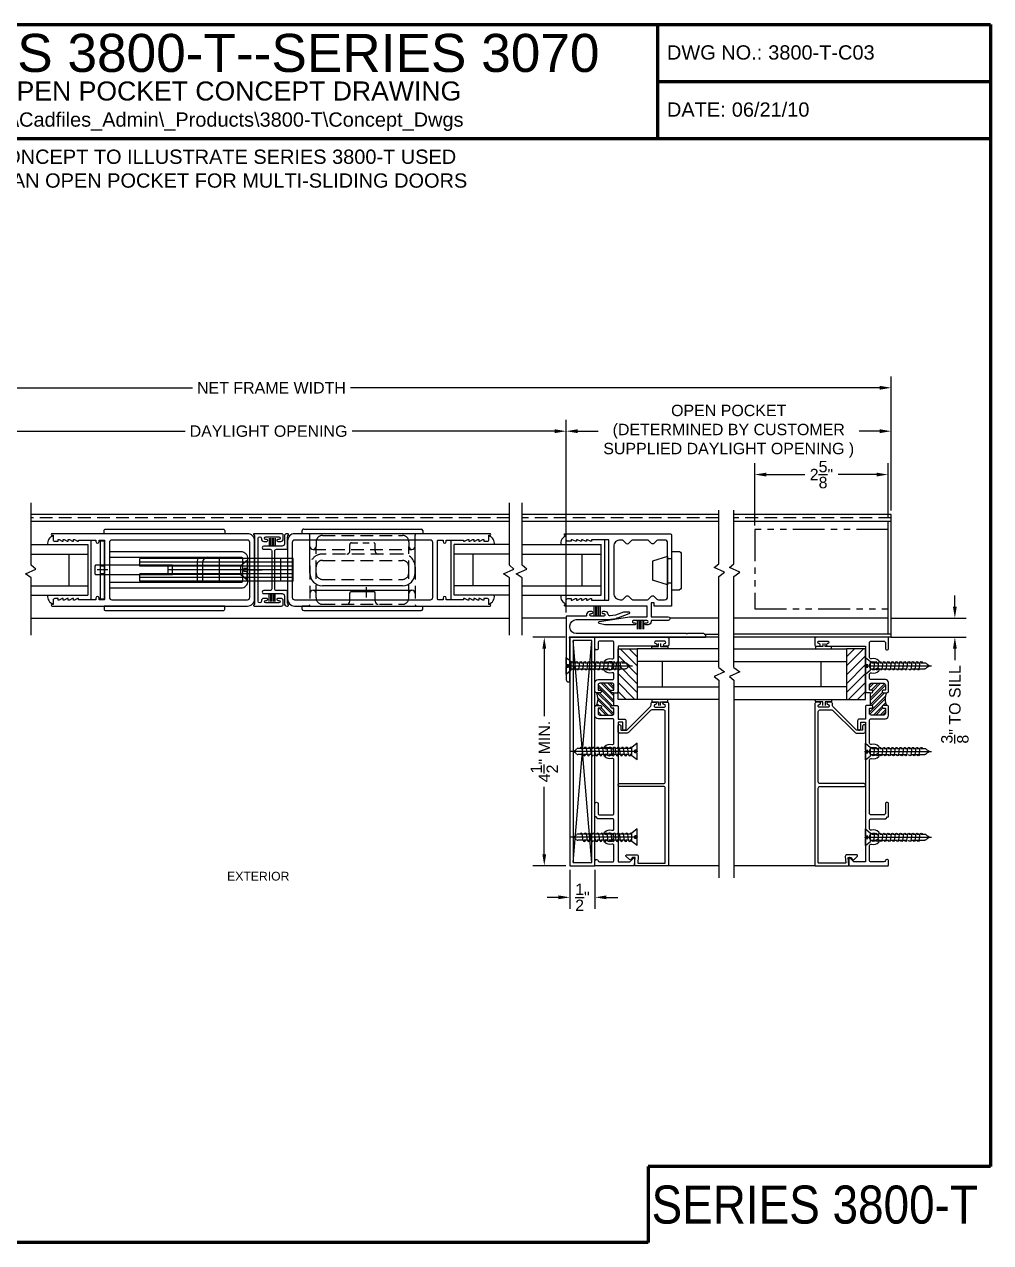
# Model space of a CAD drawing. Extents: x -29 to 2.5, y 53.3 to 77.3.
# Drawn here: x -16.57 to 2.47, y 53.28 to 77.28 of the extents above; entities that cross this region are included whole.
import ezdxf
from ezdxf.enums import TextEntityAlignment as Align

# ---------------------------------------------------------------- set-up
doc = ezdxf.new("R2010")
doc.units = 0
doc.header["$MEASUREMENT"] = 0
doc.linetypes.add('HIDDEN', pattern=[0.375, 0.25, -0.125])
doc.linetypes.add('PHANTOM2', pattern=[1.25, 0.625, -0.125, 0.125, -0.125, 0.125, -0.125])
doc.layers.get('0').update_dxf_attribs({"linetype": 'CONTINUOUS'})
doc.layers.get('DEFPOINTS').update_dxf_attribs({"linetype": 'CONTINUOUS'})
for name, color, linetype in [('FLUSH_PULLS', 5, 'CONTINUOUS'), ('FRAME', 1, 'CONTINUOUS'), ('GLASS', 5, 'CONTINUOUS'), ('GLASS-VINYL', 7, 'CONTINUOUS'), ('HATCH', 7, 'CONTINUOUS'), ('LATCH', 5, 'CONTINUOUS'), ('MISC', 9, 'CONTINUOUS'), ('POCKET-CLOSER', 1, 'CONTINUOUS'), ('SEAL', 7, 'CONTINUOUS'), ('SETTING BLOCKS', 4, 'CONTINUOUS'), ('SILL-PAN', 7, 'CONTINUOUS'), ('STRIKE', 7, 'CONTINUOUS'), ('TEXT', 7, 'CONTINUOUS'), ('VENT', 5, 'CONTINUOUS'), ('WALL CONDITION', 7, 'CONTINUOUS')]:
    doc.layers.add(name, color=color, linetype=linetype)
doc.styles.add('ARIAL', font='arialbd.ttf')
doc.styles.get("Standard").update_dxf_attribs({"font": 'arial.ttf'})
doc.dimstyles.new('Copy of FULL SCALE', dxfattribs={"dimscale": 1.25, "dimtxt": 0.18, "dimasz": 0.18, "dimexe": 0.18, "dimexo": 0.0625, "dimgap": 0.09, "dimtad": 0, "dimdec": 4, "dimzin": 0, "dimdsep": 46, "dimlunit": 4, "dimtxsty": 'Standard', "dimcen": 0.09, "dimadec": 0, "dimazin": 0, "dimtfac": 1, "dimtdec": 4, "dimtofl": 0, "dimtmove": 0, "dimatfit": 3, "dimfxl": 0, "dimtolj": 1, "dimtzin": 0, "dimarcsym": 0})

# ---------------------------------------------------------------- blocks, each defined once
blk = doc.blocks.new('CONCEPT LTB')
at = {"lineweight": 60}
for p, q in [((0, 8), (10.5, 8)), ((8.312, 8), (8.312, 7.25)), ((10.5, 8), (10.5, 0.5)), ((8.312, 7.625), (10.5, 7.625)), ((8.312, 7.625), (10.5, 7.625)), ((0, 7.25), (10.5, 7.25)), ((10.5, 0.5), (8.25, 0.5)), ((8.25, 0.5), (8.25, 0)), ((8.25, 0), (0, 0))]:
    blk.add_line(p, q, dxfattribs=at)
for s, p in [('DWG NO.:', (8.3745, 7.7687)), ('DATE:', (8.3745, 7.3937))]:
    blk.add_text(s, height=0.09375).set_placement(p)
for tag, height, p in [('PRODUCT', 0.25, (5.4954, 7.8125)), ('TYPE1', 0.125, (5.4954, 7.5625)), ('FILEPATH', 0.0938, (5.4954, 7.375)), ('PRODUCT', 0.25, (9.375, 0.25))]:
    blk.add_attdef(tag, text='', height=height).set_placement(p, align=Align.MIDDLE_CENTER)
for tag, p in [('DWG_NO.', (9.0394, 7.7687)), ('DATE', (8.8002, 7.3937)), ('SCALE', (0.5859, 7.0625))]:
    blk.add_attdef(tag, p, '', height=0.0938)
blk = doc.blocks.new('*D75')
at = {"color": 0, "lineweight": -2}
for p, q in [((-17.622, 65.284), (-17.622, 69.492)), ((-5.894, 65.693), (-5.894, 69.492)), ((-17.397, 69.267), (-13.403, 69.267)), ((-6.119, 69.267), (-10.113, 69.267))]:
    blk.add_line(p, q, dxfattribs=at)
at = {"color": 0}
for points in [[(-17.397, 69.305), (-17.397, 69.23), (-17.622, 69.267)], [(-6.119, 69.305), (-6.119, 69.23), (-5.894, 69.267)]]:
    blk.add_solid(points, dxfattribs=at)
at = {"layer": 'DEFPOINTS', "color": 0}
for p in [(-5.894, 69.267), (-5.894, 65.615), (-17.622, 65.206)]:
    blk.add_point(p, dxfattribs=at)
at = {"color": 0, "insert": (-11.758, 69.267), "char_height": 0.225, "attachment_point": 5}
blk.add_mtext('\\A1;DAYLIGHT OPENING', dxfattribs=at)
blk = doc.blocks.new('*D76')
at = {"color": 0, "lineweight": -2}
for p, q in [((-23.912, 67.706), (-23.912, 70.347)), ((0.51, 67.706), (0.51, 70.347)), ((-23.687, 70.122), (-13.255, 70.122)), ((0.285, 70.122), (-10.146, 70.122))]:
    blk.add_line(p, q, dxfattribs=at)
at = {"color": 0}
for points in [[(-23.687, 70.16), (-23.687, 70.085), (-23.912, 70.122)], [(0.285, 70.16), (0.285, 70.085), (0.51, 70.122)]]:
    blk.add_solid(points, dxfattribs=at)
at = {"layer": 'DEFPOINTS', "color": 0}
for p in [(-23.912, 70.122), (-23.912, 67.628), (0.51, 67.628)]:
    blk.add_point(p, dxfattribs=at)
at = {"color": 0, "insert": (-11.701, 70.122), "char_height": 0.225, "attachment_point": 5}
blk.add_mtext('\\A1;NET FRAME WIDTH', dxfattribs=at)
blk = doc.blocks.new('ARCHETYPE LATCH')
at = {"layer": 'FLUSH_PULLS'}
for points in [[(3.064, 0.803), (0.749, 0.803, 0.414214), (0.719, 0.773), (0.719, 0.713), (3.094, 0.713), (3.094, 0.773, 0.414214)], [(3.064, -0.803), (0.749, -0.803, -0.414214), (0.719, -0.773), (0.719, -0.713), (3.094, -0.713), (3.094, -0.773, -0.414214)]]:
    blk.add_lwpolyline(points, format="xyb", close=True, dxfattribs=at)
at = {"layer": 'LATCH'}
for p, q in [((-0.631, 0.225), (2.389, 0.225)), ((-0.631, 0.225), (-0.631, -0.225)), ((-0.631, 0.15), (2.389, 0.15)), ((-0.631, 0.075), (2.389, 0.075)), ((-0.631, 0), (1.837, 0)), ((-0.381, -0.225), (-0.381, 0.225)), ((0.28, 0.193), (0.28, 0.03)), ((0.401, 0.089), (0.28, 0.193)), ((0.28, 0.03), (0.333, 0.03)), ((0.333, 0.03), (0.333, -0.03)), ((0.401, 0.089), (1.749, 0.089)), ((0.401, 0.089), (0.401, -0.089)), ((0.831, -0.225), (0.831, 0.225)), ((1.262, 0.235), (1.157, 0.235)), ((1.157, -0.145), (1.157, 0.235)), ((1.262, -0.145), (1.262, 0.235)), ((1.837, -0.075), (1.837, 0.075)), ((2.389, 0.225), (2.389, 0.075)), ((-0.631, -0.075), (2.389, -0.075)), ((-0.631, -0.15), (2.389, -0.15)), ((0.28, -0.192), (0.28, -0.03)), ((0.28, -0.03), (0.333, -0.03)), ((0.401, -0.089), (0.28, -0.192)), ((0.401, -0.089), (1.749, -0.089)), ((2.389, -0.075), (2.389, -0.225))]:
    blk.add_line(p, q, dxfattribs=at)
at = {"layer": 'LATCH', "ltscale": 0.3}
for p, q in [((0.239, 0), (-0.021, 0)), ((0.401, 0), (1.036, 0)), ((3.025, 0), (3.235, 0))]:
    blk.add_line(p, q, dxfattribs=at)
at = {"layer": 'LATCH', "ltscale": 0.5}
for p, q in [((0.262, 0.206), (0.355, 0.125)), ((3.085, 0.095), (3.175, 0.095)), ((3.085, 0.095), (3.1, 0.08)), ((3.1, 0.08), (3.16, 0.08)), ((3.175, 0.095), (3.16, 0.08)), ((0.355, -0.125), (0.262, -0.205)), ((3.1, -0.08), (3.085, -0.095)), ((3.085, -0.095), (3.175, -0.095)), ((3.16, -0.08), (3.1, -0.08)), ((3.16, -0.08), (3.175, -0.095))]:
    blk.add_line(p, q, dxfattribs=at)
at = {"layer": 'LATCH'}
for points in [[(3.085, -0.568), (3.175, -0.568), (3.175, 0.568), (3.085, 0.568)], [(3.262, 0.093), (1.749, 0.093), (1.749, -0.093), (3.262, -0.093), (3.28, -0.075), (3.28, 0.075)]]:
    blk.add_lwpolyline(points, close=True, dxfattribs=at)
blk.add_lwpolyline([(0.397, -0.355), (2.987, -0.355), (2.987, -0.25), (0.397, -0.25, -0.414214), (0.367, -0.22), (0.367, 0.22, -0.414214), (0.397, 0.25), (2.987, 0.25), (2.987, 0.355), (0.397, 0.355, 0.414214), (0.262, 0.22), (0.262, -0.22, 0.414214), (0.397, -0.355), (1.052, -0.355)], format="xyb", dxfattribs=at)
blk.add_lwpolyline([(-0.631, -0.225), (2.389, -0.225)], dxfattribs=at)
for radius, start in [(0.105, 270), (0.21, 330)]:
    blk.add_arc((1.052, -0.145), radius, start, 360, dxfattribs=at)
blk = doc.blocks.new('3767 LEADSILE')
for points in [[(3.769, -0.597), (3.749, -0.597), (3.689, -0.565), (3.669, -0.565), (3.669, -0.597), (3.649, -0.597), (3.589, -0.565), (3.569, -0.565), (3.569, -0.597), (3.549, -0.597), (3.489, -0.565), (3.469, -0.565), (3.469, -0.588), (3.126, -0.588), (3.126, -0.556, 1), (3.064, -0.556), (3.064, -0.588), (2.969, -0.588, -0.414214), (2.954, -0.573), (2.954, 0.573, -0.414214), (2.969, 0.588), (3.064, 0.588), (3.064, 0.556, 1), (3.126, 0.556), (3.126, 0.588), (3.469, 0.588), (3.469, 0.565), (3.489, 0.565), (3.549, 0.597), (3.569, 0.597), (3.569, 0.565), (3.589, 0.565), (3.649, 0.597), (3.669, 0.597), (3.669, 0.565), (3.689, 0.565), (3.749, 0.597), (3.769, 0.597), (3.769, 0.565), (3.789, 0.565), (3.849, 0.597), (3.869, 0.597), (3.869, 0.565), (3.938, 0.565, 0.414214), (3.969, 0.596), (3.969, 0.681), (3.989, 0.681, 1), (3.989, 0.713), (0.14, 0.713, 0.414214), (0, 0.573), (0, -0.573, 0.414214), (0.14, -0.713), (3.989, -0.713, 1), (3.989, -0.681), (3.969, -0.681), (3.969, -0.596, 0.414214), (3.938, -0.565), (3.869, -0.565), (3.869, -0.597), (3.849, -0.597), (3.789, -0.565), (3.769, -0.565)], [(2.814, -0.588, 0.414214), (2.86, -0.542), (2.86, 0.542, 0.414214), (2.814, 0.588), (0.14, 0.588, 0.414214), (0.094, 0.542), (0.094, -0.542, 0.414214), (0.14, -0.588)]]:
    blk.add_lwpolyline(points, format="xyb", close=True)
blk = doc.blocks.new('A$C38BD2A69')
at = {"layer": 'FLUSH_PULLS'}
for p, q in [((0, 0.03), (0, 2.345)), ((0.03, 2.375), (0.09, 2.375)), ((0.09, 2.375), (0.09, 0)), ((0.865, 2.225), (0.12, 2.225)), ((1.115, 1.975), (1.115, 0.4)), ((0.09, 0), (0.03, 0)), ((0.865, 0.15), (0.12, 0.15))]:
    blk.add_line(p, q, dxfattribs=at)
at = {"layer": 'FLUSH_PULLS', "linetype": 'HIDDEN'}
for p, q in [((0.403, 0.213), (0.403, 2.163)), ((0.125, 0.4), (0.125, 1.975)), ((0.25, 2.1), (0.34, 2.1)), ((0.865, 2.1), (0.34, 2.1)), ((0.99, 0.4), (0.99, 1.975)), ((0.25, 0.275), (0.34, 0.275)), ((0.865, 0.275), (0.34, 0.275))]:
    blk.add_line(p, q, dxfattribs=at)
at = {"layer": 'FLUSH_PULLS'}
for centre, radius, start, end in [((0.03, 2.345), 0.03, 90, 180), ((0.12, 2.255), 0.03, 180, 270), ((0.34, 2.163), 0.0625, 0, 90), ((0.34, 2.163), 0.0625, 270, 0), ((0.865, 1.975), 0.25, 0, 90), ((0.34, 0.213), 0.0625, 0, 90), ((0.865, 0.4), 0.25, 270, 0), ((0.03, 0.03), 0.03, 180, 270), ((0.12, 0.12), 0.03, 90, 180), ((0.34, 0.213), 0.0625, 270, 360)]:
    blk.add_arc(centre, radius, start, end, dxfattribs=at)
at = {"layer": 'FLUSH_PULLS', "linetype": 'HIDDEN'}
for centre, start, end in [((0.25, 1.975), 90, 180), ((0.865, 1.975), 0, 90), ((0.25, 0.4), 180, 270), ((0.865, 0.4), 270, 0)]:
    blk.add_arc(centre, 0.125, start, end, dxfattribs=at)
blk = doc.blocks.new('A$C1E0F2519')
at = {"layer": 'FLUSH_PULLS', "linetype": 'HIDDEN'}
for p, q in [((0.47, 2.225), (1.215, 2.225)), ((0.22, 1.975), (0.22, 0.4)), ((0.345, 0.4), (0.345, 1.975)), ((1.085, 2.1), (0.47, 2.1)), ((0.995, 2.1), (0.995, 2.1)), ((1.21, 0.4), (1.21, 1.975)), ((1.085, 0.275), (0.47, 0.275)), ((0.995, 0.275), (0.995, 0.275)), ((0.47, 0.15), (1.215, 0.15))]:
    blk.add_line(p, q, dxfattribs=at)
at = {"layer": 'FLUSH_PULLS'}
for p, q in [((0.932, 0.213), (0.932, 2.163)), ((1.245, 2.255), (1.245, 2.375)), ((1.305, 2.375), (1.245, 2.375)), ((1.335, 0.03), (1.335, 2.345)), ((1.245, 0.12), (1.245, 0)), ((1.305, 0), (1.245, 0))]:
    blk.add_line(p, q, dxfattribs=at)
at = {"layer": 'FLUSH_PULLS', "linetype": 'HIDDEN', "ltscale": 0.5}
for p, q in [((0, 0.968), (0, 1.408)), ((0.16, 1.438), (0.03, 1.438)), ((0.16, 0.938), (0.03, 0.938))]:
    blk.add_line(p, q, dxfattribs=at)
at = {"layer": 'FLUSH_PULLS', "ltscale": 0.5}
for p, q in [((0.96, 0.968), (0.96, 1.408)), ((1.15, 1.438), (0.99, 1.438)), ((1.15, 0.938), (0.99, 0.938))]:
    blk.add_line(p, q, dxfattribs=at)
at = {"layer": 'FLUSH_PULLS', "linetype": 'HIDDEN'}
for centre, radius, start, end in [((0.47, 1.975), 0.25, 90, 180), ((0.47, 1.975), 0.125, 90, 180), ((1.085, 1.975), 0.125, 0, 90), ((0.47, 0.4), 0.25, 180, 270), ((0.47, 0.4), 0.125, 180, 270), ((1.085, 0.4), 0.125, 270, 0)]:
    blk.add_arc(centre, radius, start, end, dxfattribs=at)
at = {"layer": 'FLUSH_PULLS'}
for centre, radius, start, end in [((0.995, 2.163), 0.0625, 90, 180), ((0.995, 2.163), 0.0625, 180, 270), ((1.215, 2.255), 0.03, 270, 0), ((1.305, 2.345), 0.03, 0, 90), ((0.995, 0.213), 0.0625, 90, 180), ((0.995, 0.213), 0.0625, 180, 270), ((1.215, 0.12), 0.03, 0, 90), ((1.215, 0.12), 0.03, 0, 90), ((1.305, 0.03), 0.03, 270, 0)]:
    blk.add_arc(centre, radius, start, end, dxfattribs=at)
at = {"layer": 'FLUSH_PULLS', "linetype": 'HIDDEN', "ltscale": 0.5}
for centre, radius, start, end in [((0.16, 1.498), 0.06, 270, 0), ((0.03, 1.408), 0.03, 90, 180), ((0.03, 0.968), 0.03, 180, 270), ((0.16, 0.878), 0.06, 0, 90)]:
    blk.add_arc(centre, radius, start, end, dxfattribs=at)
at = {"layer": 'FLUSH_PULLS', "ltscale": 0.5}
for centre, radius, start, end in [((1.15, 1.498), 0.06, 270, 0), ((0.99, 1.408), 0.03, 90, 180), ((0.99, 0.968), 0.03, 180, 270), ((1.15, 0.878), 0.06, 0, 90)]:
    blk.add_arc(centre, radius, start, end, dxfattribs=at)
blk = doc.blocks.new('ARCHETYPE DUMMY PULL ASSY')
at = {"layer": 'FLUSH_PULLS'}
blk.add_line((0.338, 1.55), (0.547, 1.55), dxfattribs=at)
at = {"layer": 'FLUSH_PULLS', "rotation": 90}
blk.add_blockref('3767 LEADSILE', (0, 0), dxfattribs=at)
at = {"layer": 'FLUSH_PULLS'}
for name, p in [('A$C38BD2A69', (-0.803, 0.289)), ('A$C1E0F2519', (-0.532, 0.289))]:
    blk.add_blockref(name, p, dxfattribs=at)
blk = doc.blocks.new('3039 & 3040 locking yoke')
at = {"color": 7}
for p, q in [((0.286, 0.624), (0.286, 0.468)), ((0.316, 0.624), (0.316, 0.468)), ((0.346, 0.624), (0.346, 0.468)), ((0.376, 0.624), (0.376, 0.468)), ((0.406, 0.624), (0.406, 0.468)), ((0.289, -0.624), (0.289, -0.468)), ((0.319, -0.624), (0.319, -0.468)), ((0.349, -0.624), (0.349, -0.468)), ((0.379, -0.624), (0.379, -0.468)), ((0.409, -0.624), (0.409, -0.468))]:
    blk.add_line(p, q, dxfattribs=at)
blk.add_lwpolyline([(0.219, 0.651), (0.479, 0.651, -1), (0.479, 0.601), (0.459, 0.601, 1.000009), (0.459, 0.561), (0.518, 0.561, 0.414214), (0.564, 0.607), (0.564, 0.682, 0.414214), (0.533, 0.713), (-0.005, 0.713, 0.650938), (-0.016, 0.688, -0.186452), (0, 0.646), (0, 0), (0, -0.646, -0.186452), (-0.016, -0.688, 0.650938), (-0.005, -0.713), (0.533, -0.713, 0.414214), (0.564, -0.682), (0.564, -0.607, 0.414214), (0.518, -0.561), (0.459, -0.561, 1.000009), (0.459, -0.601), (0.479, -0.601, -1), (0.479, -0.651), (0.219, -0.651, -1), (0.219, -0.601), (0.239, -0.601, 1.000009), (0.239, -0.561), (0.18, -0.561, 0.414214), (0.134, -0.607), (0.134, -0.618, -1), (0.068, -0.618), (0.068, 0.618, -1), (0.134, 0.618), (0.134, 0.607, 0.414214), (0.18, 0.561), (0.239, 0.561, 1.000009), (0.239, 0.601), (0.219, 0.601, -1), (0.219, 0.651)], format="xyb")
blk.add_lwpolyline([(0.181, -0.468), (0.542, -0.468, -0.414214), (0.588, -0.514), (0.588, -0.667, 0.414214), (0.634, -0.713), (0.655, -0.713, 0.650938), (0.666, -0.688, -0.186452), (0.65, -0.646), (0.65, -0.437, 0.414214), (0.619, -0.406), (0.431, -0.406, -0.414214), (0.4, -0.375), (0.4, 0.375, -0.414214), (0.431, 0.406), (0.619, 0.406, 0.414214), (0.65, 0.437), (0.65, 0.646, -0.186452), (0.666, 0.688, 0.650938), (0.655, 0.713), (0.634, 0.713, 0.414214), (0.588, 0.667), (0.588, 0.514, -0.414214), (0.542, 0.468), (0.181, 0.468, 1.000007), (0.181, 0.406), (0.307, 0.406, -0.414214), (0.338, 0.375), (0.338, -0.375, -0.414214), (0.307, -0.406), (0.181, -0.406, 1.000007)], format="xyb", close=True)
blk = doc.blocks.new('3805 BLOCK FRAME')
h = blk.add_hatch()
h.set_pattern_fill('ANSI32', color=256, scale=0.25, style=0)
h.set_pattern_definition([(45, (-4.16348, -5.189), (-0.0662913, 0.0662913), []), (45, (-4.11928, -5.189), (-0.0662913, 0.0662913), [])])
h.paths.add_polyline_path([(-0.819, 1.361, 0.414214), (-0.85, 1.392), (-0.946, 1.392, 0.414214), (-0.956, 1.382), (-0.956, 1.351, -0.414214), (-0.98, 1.326, -0.414214), (-1.005, 1.351), (-1.005, 1.423, -0.235384), (-1.256, 1.423), (-1.256, 1.351, -0.414214), (-1.282, 1.326, -0.414214), (-1.306, 1.351), (-1.306, 1.382, 0.414214), (-1.316, 1.392), (-1.413, 1.392, 0.414214), (-1.444, 1.361), (-1.444, 1.111, 0.414214), (-1.413, 1.08), (-1.316, 1.08, 0.414214), (-1.306, 1.09), (-1.306, 1.121, -0.414214), (-1.282, 1.146, -0.414214), (-1.256, 1.121), (-1.256, 1.09), (-1.005, 1.09), (-1.005, 1.121, -0.414214), (-0.98, 1.146, -0.414214), (-0.956, 1.121), (-0.956, 1.09, 0.414214), (-0.946, 1.08), (-0.85, 1.08, 0.414214), (-0.819, 1.111)])
for q in [(-1.256, 1.09), (-1.005, 1.015)]:
    blk.add_line((-1.005, 1.09), q)
blk.add_lwpolyline([(-3.452, 1.454), (-3.193, 1.454, -0.414214), (-3.162, 1.423, -0.414214), (-3.193, 1.392), (-3.381, 1.392, 0.414214), (-3.412, 1.361), (-3.412, 1.111, 0.414214), (-3.381, 1.08), (-2.329, 1.08, 0.5024), (-2.299, 1.12, -0.280293), (-2.262, 1.264, -0.498955), (-2.213, 1.256, -0.334263), (-2.219, 1.219, 2.470836), (-2.106, 1.219, -0.334263), (-2.112, 1.256, -0.498955), (-2.063, 1.264, -0.280293), (-2.026, 1.12, 0.5024), (-1.996, 1.08), (-1.549, 1.08, 0.414214), (-1.518, 1.111), (-1.518, 1.392, -0.414214), (-1.456, 1.454), (-1.287, 1.454, -0.414214), (-1.256, 1.423), (-1.256, 1.351, -0.414214), (-1.282, 1.326, -0.414214), (-1.306, 1.351), (-1.306, 1.382, 0.414214), (-1.316, 1.392), (-1.413, 1.392, 0.414214), (-1.444, 1.361), (-1.444, 1.111, 0.414214), (-1.413, 1.08), (-1.316, 1.08, 0.414214), (-1.306, 1.09), (-1.306, 1.121, -0.414214), (-1.282, 1.146, -0.414214), (-1.256, 1.121), (-1.256, 1.09), (-1.256, 1.015), (-1.271, 1), (-1.524, 1), (-1.524, 0.875, -0.414214), (-1.556, 0.844), (-1.711, 0.844, -0.414214), (-1.742, 0.875, -0.414214), (-1.711, 0.906), (-1.586, 0.906), (-1.586, 1), (-4.338, 1), (-4.338, 0.776, 0.198912), (-4.335, 0.769), (-4.255, 0.69, -0.668179), (-4.263, 0.673), (-4.403, 0.673, -0.414214), (-4.412, 0.683), (-4.412, 1.444, -0.414214), (-4.403, 1.454), (-4.319, 1.454, -0.414214), (-4.287, 1.423, -0.358249), (-4.312, 1.393, 0.358249), (-4.338, 1.362), (-4.338, 1.111, 0.414214), (-4.306, 1.08), (-4.017, 1.08, 0.5024), (-3.987, 1.12, -0.280293), (-3.95, 1.264, -0.498955), (-3.901, 1.256), (-3.901, 1.256, -0.334263), (-3.907, 1.219, 2.470836), (-3.794, 1.219, -0.334263), (-3.8, 1.256), (-3.8, 1.256, -0.498955), (-3.751, 1.264, -0.280293), (-3.714, 1.12, 0.5024), (-3.684, 1.08), (-3.518, 1.08, 0.414214), (-3.487, 1.111), (-3.487, 1.399), (-3.452, 1.434)], format="xyb", close=True)
blk.add_lwpolyline([(-1.005, 1.09), (-1.005, 1.121, -0.414214), (-0.98, 1.146, -0.414214), (-0.956, 1.121), (-0.956, 1.09, 0.414214), (-0.946, 1.08), (-0.85, 1.08, 0.414214), (-0.819, 1.111), (-0.819, 1.361, 0.414214), (-0.85, 1.392), (-0.946, 1.392, 0.414214), (-0.956, 1.382), (-0.956, 1.351, -0.414214), (-0.98, 1.326), (-0.98, 1.326, -0.414214), (-1.005, 1.351), (-1.005, 1.423, -0.414214), (-0.975, 1.454), (-0.806, 1.454, -0.414214), (-0.744, 1.392), (-0.744, 1.111, 0.414214), (-0.712, 1.08), (-0.641, 1.08, 0.5024), (-0.611, 1.12, -0.280293), (-0.574, 1.264, -0.498955), (-0.525, 1.256), (-0.525, 1.256, -0.334263), (-0.531, 1.219, 2.470836), (-0.418, 1.219, -0.334263), (-0.424, 1.256, -0.498955), (-0.375, 1.264, -0.280293), (-0.338, 1.12, 0.5024), (-0.308, 1.08), (-0.018, 1.08, 0.414214), (0.013, 1.111), (0.013, 1.361, 0.414214), (-0.018, 1.392), (-0.131, 1.392, -0.414214), (-0.162, 1.423, -0.414214), (-0.131, 1.454), (0.088, 1.454), (0.088, 0.031, -0.414214), (0.056, 0), (-0.056, 0, -0.414214), (-0.087, 0.031), (-0.087, 0.083, -0.414214), (-0.062, 0.107), (-0.062, 0.107, -0.399638), (-0.038, 0.084, 0.399638), (-0.013, 0.06), (-0.013, 0.06, 0.414214), (0.013, 0.085), (0.013, 0.255, 0.414214), (-0.013, 0.28), (-0.013, 0.28, 0.399638), (-0.038, 0.256, -0.399638), (-0.062, 0.232, -0.414214), (-0.087, 0.257), (-0.087, 0.309), (-0.087, 1), (-0.99, 1), (-1.005, 1.015)], format="xyb")
blk.add_arc((-1.131, 1.675), 0.281, 243.5092, 296.4908)
blk = doc.blocks.new('Flat_HD_#8x1p25')
for p, q in [((6.23, 5.571), (6.13, 5.487)), ((6.23, 5.432), (6.23, 5.571)), ((6.247, 5.405), (4.926, 5.405)), ((6.13, 5.323), (6.13, 5.487)), ((6.23, 5.239), (6.13, 5.323)), ((6.185, 5.378), (6.185, 5.432)), ((6.23, 5.432), (6.185, 5.432)), ((6.23, 5.378), (6.185, 5.378)), ((6.23, 5.239), (6.23, 5.378))]:
    blk.add_line(p, q)
at = {"linetype": 'Continuous'}
for p, q in [((4.98, 5.411), (4.98, 5.399)), ((5.13, 5.466), (5.062, 5.466)), ((5.169, 5.344), (5.062, 5.344)), ((5.169, 5.341), (5.151, 5.47)), ((5.211, 5.466), (5.151, 5.466)), ((5.25, 5.344), (5.19, 5.344)), ((5.251, 5.341), (5.232, 5.47)), ((5.293, 5.466), (5.232, 5.466)), ((5.332, 5.344), (5.272, 5.344)), ((5.332, 5.341), (5.313, 5.47)), ((5.374, 5.466), (5.314, 5.466)), ((5.413, 5.341), (5.395, 5.47)), ((5.455, 5.466), (5.395, 5.466)), ((5.494, 5.344), (5.434, 5.344)), ((5.495, 5.341), (5.476, 5.47)), ((5.537, 5.466), (5.476, 5.466)), ((5.576, 5.344), (5.516, 5.344)), ((5.576, 5.341), (5.557, 5.47)), ((5.618, 5.466), (5.558, 5.466)), ((5.657, 5.344), (5.597, 5.344)), ((5.658, 5.341), (5.639, 5.47)), ((5.699, 5.466), (5.639, 5.466)), ((5.738, 5.344), (5.678, 5.344)), ((5.739, 5.341), (5.72, 5.47)), ((5.781, 5.466), (5.72, 5.466)), ((5.82, 5.344), (5.76, 5.344)), ((5.82, 5.341), (5.802, 5.47)), ((5.862, 5.466), (5.802, 5.466)), ((5.901, 5.344), (5.841, 5.344)), ((5.902, 5.341), (5.883, 5.47)), ((5.943, 5.466), (5.883, 5.466)), ((5.982, 5.344), (5.922, 5.344)), ((5.983, 5.341), (5.964, 5.47)), ((6.025, 5.466), (5.965, 5.466)), ((6.064, 5.344), (6.004, 5.344)), ((6.064, 5.341), (6.046, 5.47)), ((6.106, 5.466), (6.046, 5.466)), ((6.13, 5.344), (6.085, 5.344)), ((6.13, 5.449), (6.127, 5.47)), ((6.13, 5.466), (6.127, 5.466))]:
    blk.add_line(p, q, dxfattribs=at)
for centre, radius, start, end in [((4.988, 5.411), 0.00861, 101.7651, 180), ((4.988, 5.399), 0.00861, 180, 258.2349), ((4.94, 5.542), 0.131, 290.7051, 318.8501), ((4.94, 5.268), 0.131, 41.1499, 69.2949), ((5.062, 5.436), 0.03, 90, 138.8501), ((5.062, 5.374), 0.03, 221.1499, 270), ((5.13, 5.466), 0.0211, 0, 180), ((5.13, 5.466), 0.0211, 0, 180), ((5.19, 5.344), 0.0211, 180, 0), ((5.211, 5.466), 0.0211, 0, 180), ((5.272, 5.344), 0.0211, 180, 0), ((5.293, 5.466), 0.0211, 0, 180), ((5.293, 5.466), 0.0211, 0, 180), ((5.353, 5.344), 0.0211, 180, 0), ((5.374, 5.466), 0.0211, 0, 180), ((5.374, 5.466), 0.0211, 0, 180), ((5.434, 5.344), 0.0211, 180, 0), ((5.455, 5.466), 0.0211, 0, 180), ((5.516, 5.344), 0.0211, 180, 0), ((5.537, 5.466), 0.0211, 0, 180), ((5.537, 5.466), 0.0211, 0, 180), ((5.597, 5.344), 0.0211, 180, 0), ((5.618, 5.466), 0.0211, 0, 180), ((5.618, 5.466), 0.0211, 0, 180), ((5.678, 5.344), 0.0211, 180, 0), ((5.699, 5.466), 0.0211, 0, 180), ((5.76, 5.344), 0.0211, 180, 0), ((5.781, 5.466), 0.0211, 0, 180), ((5.841, 5.344), 0.0211, 180, 0), ((5.862, 5.466), 0.0211, 0, 180), ((5.862, 5.466), 0.0211, 0, 180), ((5.922, 5.344), 0.0211, 180, 0), ((5.943, 5.466), 0.0211, 0, 180), ((6.004, 5.344), 0.0211, 180, 0), ((6.025, 5.466), 0.0211, 0, 180), ((6.025, 5.466), 0.0211, 0, 180), ((6.085, 5.344), 0.0211, 180, 0), ((6.106, 5.466), 0.0211, 0, 180), ((6.106, 5.466), 0.0211, 0, 180)]:
    blk.add_arc(centre, radius, start, end, dxfattribs=at)
blk = doc.blocks.new('3801 1 INCH GLASS STOP')
blk.add_lwpolyline([(2.741, 0.327, -0.414214), (2.769, 0.299, -0.414214), (2.741, 0.271), (2.669, 0.271, 0.414214), (2.659, 0.261), (2.659, 0.167, 0.198912), (2.668, 0.145), (3.128, -0.315, 0.198912), (3.15, -0.324), (3.183, -0.324, -0.414214), (3.214, -0.355), (3.214, -0.408, -0.414214), (3.189, -0.433, -0.399638), (3.164, -0.41, 0.400364), (3.139, -0.386, 0.414214), (3.114, -0.411), (3.114, -0.581, 0.414214), (3.139, -0.606), (3.139, -0.606, 0.399638), (3.164, -0.582, -0.399638), (3.189, -0.558, -0.414214), (3.214, -0.583), (3.214, -0.637, -0.414214), (3.183, -0.668), (-0.001, -0.668, -0.414214), (-0.011, -0.658), (-0.011, -0.01, -0.440011), (0, 0), (0.149, -0.013), (0.149, 0.04), (0.115, 0.074, -0.395486), (0.114, 0.102), (0.17, 0.165, -0.691708), (0.205, 0.152), (0.205, -0.04, -0.440011), (0.171, -0.071), (0.05, -0.061, 0.440011), (0.039, -0.071), (0.039, -0.593, 0.414214), (0.049, -0.603), (1.52, -0.603, 0.414214), (1.551, -0.572), (1.551, 0.299, -0.414214), (1.579, 0.327, -0.414214), (1.607, 0.299), (1.607, -0.572, 0.414214), (1.638, -0.603), (3.027, -0.603, 0.414214), (3.058, -0.572), (3.058, -0.337, 0.198912), (3.049, -0.315), (2.612, 0.122, -0.198912), (2.603, 0.144), (2.603, 0.296, -0.414214), (2.634, 0.327)], format="xyb", close=True)
blk = doc.blocks.new('*D92')
at = {"color": 0, "lineweight": -2}
for p, q in [((-5.915, 65.207), (-6.551, 65.207)), ((-6.326, 64.982), (-6.326, 63.655)), ((-6.326, 60.932), (-6.326, 62.26)), ((-5.9, 60.707), (-6.551, 60.707))]:
    blk.add_line(p, q, dxfattribs=at)
at = {"color": 0}
for points in [[(-6.363, 64.982), (-6.288, 64.982), (-6.326, 65.207)], [(-6.363, 60.932), (-6.288, 60.932), (-6.326, 60.707)]]:
    blk.add_solid(points, dxfattribs=at)
at = {"layer": 'DEFPOINTS', "color": 0}
for p in [(-5.837, 65.207), (-6.326, 60.707), (-5.822, 60.707)]:
    blk.add_point(p, dxfattribs=at)
at = {"color": 0, "insert": (-6.326, 62.957), "char_height": 0.225, "attachment_point": 5, "rotation": 90}
blk.add_mtext('\\A1;4{\\H1.000000x;\\S1/2;}" MIN.', dxfattribs=at)
blk = doc.blocks.new('*D90')
at = {"color": 0, "lineweight": -2}
for p, q in [((-5.822, 60.629), (-5.822, 59.859)), ((-5.327, 60.629), (-5.327, 59.859)), ((-6.047, 60.084), (-6.272, 60.084)), ((-5.102, 60.084), (-4.877, 60.084))]:
    blk.add_line(p, q, dxfattribs=at)
at = {"color": 0}
for points in [[(-6.047, 60.122), (-6.047, 60.047), (-5.822, 60.084)], [(-5.102, 60.122), (-5.102, 60.047), (-5.327, 60.084)]]:
    blk.add_solid(points, dxfattribs=at)
at = {"layer": 'DEFPOINTS', "color": 0}
for p in [(-5.822, 60.707), (-5.327, 60.707), (-5.327, 60.084)]:
    blk.add_point(p, dxfattribs=at)
at = {"color": 0, "insert": (-5.574, 60.084), "char_height": 0.225, "attachment_point": 5}
blk.add_mtext('\\A1;{\\H1.000000x;\\S1/2;}"', dxfattribs=at)
blk = doc.blocks.new('A$C1D443341')
for p, q in [((0.188, 0.75), (0.031, 0.75)), ((0.188, 0.75), (0.188, 0)), ((0, 0.719), (0, 0.031)), ((0.264, 0.615), (0.188, 0.615)), ((0.264, 0.656), (0.562, 0.563)), ((0.264, 0.656), (0.264, 0.094)), ((0.562, 0.563), (0.562, 0.187)), ((0.188, 0), (0.031, 0)), ((0.264, 0.135), (0.188, 0.135)), ((0.264, 0.094), (0.562, 0.187))]:
    blk.add_line(p, q)
for centre, start, end in [((0.031, 0.719), 90, 180), ((0.031, 0.031), 180, 270)]:
    blk.add_arc(centre, 0.031, start, end)
blk = doc.blocks.new('A$C0DB918E6')
at = {"layer": 'MISC', "xscale": 0.25, "yscale": 0.25, "zscale": 0.25}
blk.add_blockref('A$C1D443341', (0, 0), dxfattribs=at)
blk = doc.blocks.new('3006 STD POST-INTERLOCKER')
at = {"color": 7}
for p, q in [((-0.674, -0.979), (-0.674, -1.153)), ((-0.644, -0.979), (-0.644, -1.153)), ((-0.614, -0.979), (-0.614, -1.153)), ((-0.584, -0.979), (-0.584, -1.153)), ((-0.554, -0.979), (-0.554, -1.153))]:
    blk.add_line(p, q, dxfattribs=at)
for points in [[(-2.074, -0.666), (-2.074, -0.58, -0.414214), (-2.043, -0.55), (-1.974, -0.55), (-1.974, -0.58), (-1.954, -0.58), (-1.894, -0.55), (-1.874, -0.55), (-1.874, -0.58), (-1.854, -0.58), (-1.794, -0.55), (-1.774, -0.55), (-1.774, -0.58), (-1.754, -0.58), (-1.694, -0.55), (-1.674, -0.55), (-1.674, -0.58), (-1.654, -0.58), (-1.594, -0.55), (-1.574, -0.55), (-1.574, -0.58), (-1.231, -0.58), (-1.231, 0.61), (-1.574, 0.61), (-1.574, 0.581), (-1.594, 0.581), (-1.654, 0.61), (-1.674, 0.61), (-1.674, 0.581), (-1.694, 0.581), (-1.754, 0.61), (-1.774, 0.61), (-1.774, 0.581), (-1.794, 0.581), (-1.854, 0.61), (-1.874, 0.61), (-1.874, 0.581), (-1.894, 0.581), (-1.954, 0.61), (-1.974, 0.61), (-1.974, 0.581), (-2.043, 0.581, -0.414214), (-2.074, 0.611), (-2.074, 0.696), (-2.094, 0.696, -0.999996), (-2.094, 0.728), (-0.031, 0.728, -0.414214), (0, 0.697), (0, -0.697), (-0.338, -0.697), (-0.338, -0.635), (-0.4, -0.635), (-0.4, -0.908), (-0.066, -0.908, -1), (-0.066, -0.979), (-0.4, -0.979), (-0.4, -1.006, -0.414214), (-0.462, -1.068), (-0.504, -1.068, -1), (-0.504, -1.028), (-0.484, -1.028, 0.999996), (-0.484, -0.979), (-0.744, -0.979, 1.000003), (-0.744, -1.028), (-0.724, -1.028, -0.999994), (-0.724, -1.068), (-1.312, -1.068), (-1.422, -1.039, -0.811415), (-1.42, -1), (-0.828, -0.908), (-0.478, -0.908), (-0.478, -0.697), (-2.094, -0.697, -0.999996), (-2.094, -0.666), (-2.074, -0.666)], [(-0.891, 0.535), (-0.96, 0.604), (-1.012, 0.604, 0.414214), (-1.137, 0.479), (-1.137, -0.447, 0.414214), (-1.012, -0.572), (-0.973, -0.572, 0.198912), (-0.951, -0.563), (-0.891, -0.504, -0.414214), (-0.847, -0.504), (-0.787, -0.563, 0.198912), (-0.765, -0.572), (-0.473, -0.572, 0.198912), (-0.451, -0.563), (-0.391, -0.504, -0.414214), (-0.347, -0.504), (-0.287, -0.563, 0.198912), (-0.265, -0.572), (-0.138, -0.572, 0.414214), (-0.076, -0.51), (-0.076, 0.542, 0.414214), (-0.138, 0.604), (-0.265, 0.604, 0.198912), (-0.287, 0.594), (-0.347, 0.535, -0.414214), (-0.391, 0.535), (-0.451, 0.594, 0.198912), (-0.473, 0.604), (-0.765, 0.604, 0.198912), (-0.787, 0.594), (-0.847, 0.535)]]:
    blk.add_lwpolyline(points, format="xyb")
blk.add_arc((-0.869, 0.557), 0.031, 225.0005, 315.0002)
blk = doc.blocks.new('*D91')
at = {"color": 0, "lineweight": -2}
for p, q in [((1.763, 65.807), (1.763, 66.032)), ((0.505, 65.582), (1.988, 65.582)), ((0.505, 65.207), (1.988, 65.207)), ((1.763, 64.982), (1.763, 64.757))]:
    blk.add_line(p, q, dxfattribs=at)
at = {"color": 0}
for points in [[(1.726, 65.807), (1.801, 65.807), (1.763, 65.582)], [(1.726, 64.982), (1.801, 64.982), (1.763, 65.207)]]:
    blk.add_solid(points, dxfattribs=at)
at = {"layer": 'DEFPOINTS', "color": 0}
for p in [(0.427, 65.582), (0.427, 65.207), (1.763, 65.207)]:
    blk.add_point(p, dxfattribs=at)
at = {"color": 0, "insert": (1.763, 63.884), "char_height": 0.225, "attachment_point": 5, "rotation": 90}
blk.add_mtext('\\A1;{\\H1.000000x;\\S3/8;}" TO SILL', dxfattribs=at)
blk = doc.blocks.new('*D93')
at = {"color": 0, "lineweight": -2}
for p, q in [((-2.178, 67.41), (-2.178, 68.638)), ((-1.953, 68.413), (-1.191, 68.413)), ((0.223, 68.413), (-0.539, 68.413)), ((0.448, 67.568), (0.448, 68.638))]:
    blk.add_line(p, q, dxfattribs=at)
at = {"color": 0}
for points in [[(-1.953, 68.45), (-1.953, 68.375), (-2.178, 68.413)], [(0.223, 68.45), (0.223, 68.375), (0.448, 68.413)]]:
    blk.add_solid(points, dxfattribs=at)
at = {"layer": 'DEFPOINTS', "color": 0}
for p in [(0.448, 68.413), (0.448, 67.49), (-2.178, 67.332)]:
    blk.add_point(p, dxfattribs=at)
at = {"color": 0, "insert": (-0.865, 68.413), "char_height": 0.225, "attachment_point": 5}
blk.add_mtext('\\A1;2{\\H1.000000x;\\S5/8;}"', dxfattribs=at)
blk = doc.blocks.new('*D95')
at = {"color": 0, "lineweight": -2}
for p, q in [((-5.894, 65.693), (-5.894, 69.492)), ((0.51, 67.706), (0.51, 69.492)), ((-5.669, 69.267), (-5.263, 69.267)), ((0.285, 69.267), (-0.12, 69.267))]:
    blk.add_line(p, q, dxfattribs=at)
at = {"color": 0}
for points in [[(-5.669, 69.305), (-5.669, 69.23), (-5.894, 69.267)], [(0.285, 69.305), (0.285, 69.23), (0.51, 69.267)]]:
    blk.add_solid(points, dxfattribs=at)
at = {"layer": 'DEFPOINTS', "color": 0}
for p in [(0.51, 69.267), (0.51, 67.628), (-5.894, 65.615)]:
    blk.add_point(p, dxfattribs=at)
at = {"color": 0, "insert": (-2.692, 69.267), "char_height": 0.225, "attachment_point": 5}
blk.add_mtext('\\A1;OPEN POCKET\\P(DETERMINED BY CUSTOMER\\PSUPPLIED DAYLIGHT OPENING )', dxfattribs=at)

msp = doc.modelspace()

# ---------------------------------------------------------------- hatches: boundary and pattern name
at = {"layer": 'SETTING BLOCKS'}
h = msp.add_hatch(dxfattribs=at)
h.set_pattern_fill('ANSI31', color=256, angle=90, style=0)
h.set_pattern_definition([(135, (27.71955, 55.5872), (-0.08838835, -0.08838835), [])])
h.paths.add_polyline_path([(-4.49768, 64.9807), (-4.87268, 64.9807), (-4.87268, 63.9807), (-4.49768, 63.9807)])
h = msp.add_hatch(dxfattribs=at)
h.set_pattern_fill('ANSI31', color=256, angle=90, style=0)
h.set_pattern_definition([(45, (-32.58987, 55.5872), (0.08838835, -0.08838835), [])])
h.paths.add_polyline_path([(-0.37264, 63.9807), (0.00236, 63.9807), (0.00236, 64.9807), (-0.37264, 64.9807)])

# ---------------------------------------------------------------- linework, layer by layer
at = {"color": 7}
for p, q in [((-5.34338, 65.64321), (-5.34338, 65.82351)), ((-5.31238, 65.64321), (-5.31238, 65.82351)), ((-5.28138, 65.64321), (-5.28138, 65.82351)), ((-5.25038, 65.64321), (-5.25038, 65.82351)), ((-5.21938, 65.64321), (-5.21938, 65.82351))]:
    msp.add_line(p, q, dxfattribs=at)
at = {"layer": 'FRAME'}
msp.add_lwpolyline([(-5.83668, 65.20697), (-3.15368, 65.20697, 0.41421356), (-3.14368, 65.21697), (-3.14368, 65.23897), (-3.18368, 65.27897), (-3.50368, 65.27897), (-3.51368, 65.26897), (-3.52368, 65.27897), (-5.69668, 65.27897, -0.41421356), (-5.82168, 65.40397), (-5.82168, 65.42997, -0.41421356), (-5.69668, 65.55497), (-5.06568, 65.55497), (-4.9077, 65.57936), (-4.6506, 65.67294, 0.83909963), (-4.65607, 65.70397), (-4.76415, 65.70397), (-4.92468, 65.64554), (-5.02711, 65.62952, -0.4243533), (-5.06612, 65.65902, 0.38050815), (-5.12953, 65.71497), (-5.16968, 65.71497, 0.9999936), (-5.16968, 65.67497), (-5.15468, 65.67497, -1.0000034), (-5.15468, 65.62497), (-5.40468, 65.62497, -0.9999959), (-5.40468, 65.67497), (-5.38968, 65.67497, 1), (-5.38968, 65.71497), (-5.43168, 65.71497, 0.41421356), (-5.49368, 65.65297), (-5.49368, 65.63497, -0.41421356), (-5.50368, 65.62497), (-5.88368, 65.62497, 0.41421356), (-5.89368, 65.61497), (-5.89368, 64.36597, 0.41421356), (-5.85968, 64.33197), (-5.83168, 64.33197, 0.41421356), (-5.82168, 64.34197), (-5.82168, 64.60575), (-5.82168, 65.19197)], format="xyb", close=True, dxfattribs=at)
at = {"layer": 'GLASS'}
for p, q in [((-2.88987, 64.9807), (-4.49769, 64.9807)), ((-4.49769, 64.9807), (-4.49769, 63.9807)), ((-2.59026, 64.9807), (-0.37263, 64.9807)), ((-0.37263, 64.9807), (-0.37263, 63.9807)), ((-2.88987, 64.7327), (-4.49769, 64.7327)), ((-3.99769, 64.2297), (-3.99769, 64.7327)), ((-2.59026, 64.7327), (-0.37263, 64.7327)), ((-0.87263, 64.2297), (-0.87263, 64.7327)), ((-4.49769, 64.2297), (-2.88987, 64.2297)), ((-0.37263, 64.2297), (-2.59026, 64.2297)), ((-2.88987, 63.9807), (-4.49769, 63.9807)), ((-2.59026, 63.9807), (-0.37263, 63.9807))]:
    msp.add_line(p, q, dxfattribs=at)
at = {"layer": 'GLASS-VINYL', "color": 7}
for p, q in [((-16.43136, 67.03491), (-15.31505, 67.03491)), ((-15.31505, 67.03491), (-15.31505, 66.03491)), ((-15.25005, 65.94691), (-15.25005, 67.12291)), ((-8.16745, 67.12991), (-8.16745, 65.93991)), ((-7.01206, 67.03491), (-8.10245, 67.03491)), ((-8.10245, 66.03491), (-8.10245, 67.03491)), ((-16.43136, 66.84741), (-15.31505, 66.84741)), ((-15.69005, 66.84741), (-15.69005, 66.22241)), ((-7.01206, 66.84741), (-8.10245, 66.84741)), ((-7.72745, 66.22241), (-7.72745, 66.84741)), ((-16.43136, 66.22241), (-15.31505, 66.22241)), ((-16.43136, 66.03491), (-15.31505, 66.03491)), ((-7.01206, 66.22241), (-8.10245, 66.22241)), ((-7.01206, 66.03491), (-8.10245, 66.03491))]:
    msp.add_line(p, q, dxfattribs=at)
at = {"layer": 'GLASS-VINYL'}
for p, q in [((-6.76206, 67.03491), (-5.20618, 67.03491)), ((-5.20618, 66.03491), (-5.20618, 67.03491)), ((-5.14118, 67.12991), (-5.14118, 65.93991)), ((-6.76194, 66.84741), (-5.20618, 66.84741)), ((-5.58118, 66.22241), (-5.58118, 66.84741)), ((-6.76194, 66.22241), (-5.20618, 66.22241)), ((-6.76194, 66.03491), (-5.20618, 66.03491))]:
    msp.add_line(p, q, dxfattribs=at)
for points in [[(-16.43136, 65.24814), (-16.43136, 66.37595), (-16.54559, 66.46021), (-16.34171, 66.55167), (-16.43136, 66.62595), (-16.43136, 67.85378)], [(-7.01206, 65.24814), (-7.01206, 66.37595), (-7.1263, 66.46021), (-6.92242, 66.55167), (-7.01206, 66.62595), (-7.01206, 67.85378)], [(-6.76206, 65.24814), (-6.76206, 66.37595), (-6.8763, 66.46021), (-6.67242, 66.55167), (-6.76206, 66.62595), (-6.76206, 67.85378)]]:
    msp.add_lwpolyline(points, dxfattribs=at)
at = {"layer": 'GLASS-VINYL', "color": 7}
for centre, start, end in [((-15.95698, 67.05944), 107.354231, 189.24028), ((-7.46051, 67.05944), 350.75972, 72.645769), ((-15.95698, 66.01038), 170.75972, 252.645769), ((-7.46051, 66.01038), 287.354231, 9.24028)]:
    msp.add_arc(centre, 0.15276, start, end, dxfattribs=at)
at = {"layer": 'GLASS-VINYL'}
for centre, start, end in [((-5.84811, 67.05944), 107.354231, 189.24028), ((-5.84811, 66.01038), 170.75972, 252.645769)]:
    msp.add_arc(centre, 0.15276, start, end, dxfattribs=at)
at = {"layer": 'HATCH'}
for p, q in [((-5.38918, 60.76918), (-5.75918, 65.14447)), ((-5.75918, 60.76916), (-5.38918, 65.14447))]:
    msp.add_line(p, q, dxfattribs=at)
at = {"layer": 'MISC'}
for p, q in [((-2.88987, 66.65443), (-2.88987, 67.70903)), ((-2.59026, 66.65443), (-2.59026, 67.70903)), ((-2.97951, 66.58016), (-2.88987, 66.65443)), ((-2.77563, 66.4887), (-2.97951, 66.58016)), ((-2.88987, 66.40443), (-2.77563, 66.4887)), ((-2.67991, 66.58016), (-2.59026, 66.65443)), ((-2.47603, 66.4887), (-2.67991, 66.58016)), ((-2.59026, 66.40443), (-2.47603, 66.4887)), ((-2.88987, 65.39492), (-2.88987, 66.40443)), ((-2.59026, 65.39492), (-2.59026, 66.40443)), ((-2.88987, 64.60947), (-2.88987, 65.39599)), ((-2.59026, 64.60947), (-2.59026, 65.39599)), ((-2.88987, 64.60947), (-2.77563, 64.5252)), ((-2.59026, 64.60947), (-2.47603, 64.5252)), ((-2.77563, 64.5252), (-2.97951, 64.43374)), ((-2.97951, 64.43374), (-2.88987, 64.35947)), ((-2.88987, 64.35947), (-2.88987, 60.47118)), ((-2.47603, 64.5252), (-2.67991, 64.43374)), ((-2.67991, 64.43374), (-2.59026, 64.35947)), ((-2.59026, 64.35947), (-2.59026, 60.47118))]:
    msp.add_line(p, q, dxfattribs=at)
at = {"layer": 'POCKET-CLOSER', "linetype": 'PHANTOM2'}
msp.add_lwpolyline([(0.44774, 67.33222), (-2.17761, 67.33222), (-2.17761, 65.76972), (0.44774, 65.76972)], close=True, dxfattribs=at)
at = {"layer": 'SEAL', "linetype": 'Continuous'}
for points in [[(-4.03297, 65.08644), (-4.03297, 65.02823), (-3.89945, 65.02823, -0.41421356), (-3.88945, 65.01823), (-3.88945, 64.9907, -0.41421356), (-3.89945, 64.9807), (-4.19541, 64.9807, -0.41421356), (-4.20541, 64.9907), (-4.20541, 65.01823, -0.41421356), (-4.19541, 65.02823), (-4.07583, 65.02823), (-4.07583, 65.08644)], [(-0.83735, 65.08644), (-0.83735, 65.02823), (-0.97087, 65.02823, 0.41421356), (-0.98087, 65.01823), (-0.98087, 64.9907, 0.41421356), (-0.97087, 64.9807), (-0.67491, 64.9807, 0.41421356), (-0.66491, 64.9907), (-0.66491, 65.01823, 0.41421356), (-0.67491, 65.02823), (-0.79449, 65.02823), (-0.79449, 65.08644)], [(-4.03297, 63.8622), (-4.03297, 63.93316), (-3.89945, 63.93316, 0.41421356), (-3.88945, 63.94316), (-3.88945, 63.9707, 0.41421356), (-3.89945, 63.9807), (-4.19541, 63.9807, 0.41421356), (-4.20541, 63.9707), (-4.20541, 63.94316, 0.41421356), (-4.19541, 63.93316), (-4.07583, 63.93316), (-4.07583, 63.8622)], [(-0.83735, 63.8622), (-0.83735, 63.93316), (-0.97087, 63.93316, -0.41421356), (-0.98087, 63.94316), (-0.98087, 63.9707, -0.41421356), (-0.97087, 63.9807), (-0.67491, 63.9807, -0.41421356), (-0.66491, 63.9707), (-0.66491, 63.94316, -0.41421356), (-0.67491, 63.93316), (-0.79449, 63.93316), (-0.79449, 63.8622)]]:
    msp.add_lwpolyline(points, format="xyb", dxfattribs=at)
at = {"layer": 'SETTING BLOCKS'}
for points in [[(-4.49768, 63.9807), (-4.87268, 63.9807), (-4.87268, 64.9807), (-4.49768, 64.9807)], [(-0.37264, 63.9807), (0.00236, 63.9807), (0.00236, 64.9807), (-0.37264, 64.9807)]]:
    msp.add_lwpolyline(points, close=True, dxfattribs=at)
at = {"layer": 'SILL-PAN'}
for p, q in [((-7.01206, 67.62792), (-16.43136, 67.62792)), ((-7.01206, 67.48892), (-16.43136, 67.48892)), ((-2.88987, 67.62792), (-6.76206, 67.62792)), ((-2.88987, 67.48997), (-6.76206, 67.48997)), ((0.51024, 67.62792), (-2.59026, 67.62792)), ((0.51024, 67.48997), (-2.59026, 67.48997)), ((0.44774, 65.26947), (0.44774, 67.48997)), ((0.51024, 65.20697), (0.51024, 67.62792)), ((-16.43136, 65.58197), (-7.01206, 65.58197)), ((-5.89368, 65.58197), (-6.76206, 65.58197)), ((-4.83515, 65.58197), (-4.90052, 65.58197)), ((-2.88987, 65.58197), (-3.8512, 65.58197)), ((0.44774, 65.58197), (-2.59026, 65.58197)), ((-2.88987, 65.20697), (-5.83668, 65.20697)), ((0.51024, 65.26947), (-2.59026, 65.26947)), ((0.51024, 65.20697), (-2.59026, 65.20697))]:
    msp.add_line(p, q, dxfattribs=at)
at = {"layer": 'SILL-PAN', "linetype": 'HIDDEN'}
for p, q in [((-7.01206, 67.55842), (-16.43136, 67.55842)), ((-2.88987, 67.55842), (-6.76206, 67.55842)), ((0.51024, 67.55842), (-2.59026, 67.55842))]:
    msp.add_line(p, q, dxfattribs=at)
at = {"layer": 'TEXT'}
for p, q in [((-3.17311, 65.2684), (-2.88987, 65.2684)), ((-2.88987, 60.7061), (-3.88771, 60.7061)), ((-0.98261, 60.7061), (-2.59026, 60.7061))]:
    msp.add_line(p, q, dxfattribs=at)
at = {"layer": 'WALL CONDITION'}
for points in [[(-5.32668, 60.70667), (-5.32668, 65.20697), (-5.82168, 65.20697), (-5.82168, 60.70667)], [(-5.38918, 60.76918), (-5.38918, 65.14447), (-5.75918, 65.14447), (-5.75918, 60.76916)]]:
    msp.add_lwpolyline(points, close=True, dxfattribs=at)

# ---------------------------------------------------------------- block references
ref = msp.add_blockref('CONCEPT LTB', (-29.03198, 53.28165), dxfattribs=dict(xscale=3, yscale=3, zscale=3))
ref.add_attrib('PRODUCT', 'SERIES 3800-T--SERIES 3070', dxfattribs={"height": 0.75}).set_placement((-12.54573, 76.71915), align=Align.MIDDLE_CENTER)
ref.add_attrib('TYPE1', 'OPEN POCKET CONCEPT DRAWING', dxfattribs={"height": 0.375}).set_placement((-12.54573, 75.96915), align=Align.MIDDLE_CENTER)
ref.add_attrib('FILEPATH', 'U:\\Cadfiles_Admin\\_Products\\3800-T\\Concept_Dwgs', dxfattribs={"height": 0.28125}).set_placement((-12.54573, 75.40665), align=Align.MIDDLE_CENTER)
ref.add_attrib('PRODUCT', '    SERIES 3800-T', dxfattribs={"height": 0.75, "width": 0.86246}).set_placement((-5.21616, 53.65665), (2.21683, 53.65665), align=Align.FIT)
ref.add_attrib('DWG_NO.', '3800-T-C03', (-1.91386, 76.5879), dxfattribs={"height": 0.28125})
ref.add_attrib('DATE', '06/21/10', (-2.63132, 75.4629), dxfattribs={"height": 0.28125})
at = {"xscale": -1}
for p in [(0.33621, 59.23989), (6.23224, 59.23989), (6.23224, 57.55189), (6.23224, 55.86389)]:
    msp.add_blockref('Flat_HD_#8x1p25', p, dxfattribs=at)
for p in [(-10.72756, 57.55189), (-10.72756, 55.86389)]:
    msp.add_blockref('Flat_HD_#8x1p25', p)
at = {"layer": 'FRAME', "rotation": 90}
for name, p in [('3805 BLOCK FRAME', (-3.87268, 65.11947)), ('3801 1 INCH GLASS STOP', (-4.54568, 60.71697))]:
    msp.add_blockref(name, p, dxfattribs=at)
at = {"layer": 'FRAME', "xscale": -1, "rotation": 270}
for name, p in [('3805 BLOCK FRAME', (-0.99764, 65.11947)), ('3801 1 INCH GLASS STOP', (-0.32464, 60.71697))]:
    msp.add_blockref(name, p, dxfattribs=at)
at = {"layer": 'LATCH'}
msp.add_blockref('3039 & 3040 locking yoke', (-12.03355, 66.53491), dxfattribs=at)
at = {"layer": 'STRIKE'}
for name, p, rotation in [('ARCHETYPE LATCH', (-11.90238, 66.53491), 180), ('ARCHETYPE DUMMY PULL ASSY', (-11.38395, 66.53491), 270)]:
    msp.add_blockref(name, p, dxfattribs=dict(at, rotation=rotation))
at = {"layer": 'TEXT', "xscale": -3.999999999999998, "yscale": 4, "zscale": 4}
msp.add_blockref('A$C0DB918E6', (-3.63168, 66.14441), dxfattribs=at)
at = {"layer": 'VENT', "rotation": 180}
msp.add_blockref('3767 LEADSILE', (-12.03355, 66.53491), dxfattribs=at)
at = {"layer": 'VENT'}
msp.add_blockref('3006 STD POST-INTERLOCKER', (-3.81968, 66.51941), dxfattribs=at)

# ---------------------------------------------------------------- texts
at = {"layer": 'TEXT', "insert": (-12.64542, 74.43755), "char_height": 0.28125, "width": 10.9440246, "attachment_point": 5}
msp.add_mtext('CONCEPT TO ILLUSTRATE SERIES 3800-T USED\\PAS AN OPEN POCKET FOR MULTI-SLIDING DOORS', dxfattribs=at)
at = {"layer": 'TEXT', "insert": (-11.34677, 60.41251), "char_height": 0.171875, "attachment_point": 9, "style": 'ARIAL'}
msp.add_mtext('{\\fArial|b0|i0|c0|p34;EXTERIOR}', dxfattribs=at)

# ---------------------------------------------------------------- dimensions: what is measured, and where the dimension line sits
dim = msp.add_linear_dim(base=(0.51024, 69.26727), p1=(-5.89368, 65.61497), p2=(0.51024, 67.62792), angle=180, text='OPEN POCKET\\P(DETERMINED BY CUSTOMER\\PSUPPLIED DAYLIGHT OPENING )', dimstyle='Copy of FULL SCALE')
dim.commit()
dim.dimension.update_dxf_attribs({"geometry": '*D95', "text_midpoint": (-2.69172, 69.26727)})
for base, p1, p2, text, picture, middle in [((-23.91174, 70.12203), (0.51024, 67.62792), (-23.91174, 67.62792), 'NET FRAME WIDTH', '*D76', (-11.70075, 70.12203)), ((-5.89368, 69.26727), (-17.62175, 65.2059), (-5.89368, 65.61497), 'DAYLIGHT OPENING', '*D75', (-11.75771, 69.26727))]:
    dim = msp.add_linear_dim(base=base, p1=p1, p2=p2, text=text, dimstyle='Copy of FULL SCALE')
    dim.commit()
    dim.dimension.update_dxf_attribs({"geometry": picture, "text_midpoint": middle})
dim = msp.add_linear_dim(base=(0.447739, 68.412515), p1=(-2.177613, 67.33222), p2=(0.447739, 67.48997), dimstyle='Copy of FULL SCALE')
dim.commit()
dim.dimension.update_dxf_attribs({"geometry": '*D93', "text_midpoint": (-0.864937, 68.412515)})
for base, p1, p2, text, picture, middle in [((1.76345, 65.20697), (0.42659, 65.58197), (0.42659, 65.20697), '<> TO SILL', '*D91', (1.76345, 63.88375)), ((-6.32577, 60.70667), (-5.83668, 65.20697), (-5.82168, 60.70667), '<> MIN.', '*D92', (-6.32577, 62.95722))]:
    dim = msp.add_linear_dim(base=base, p1=p1, p2=p2, angle=90, text=text, dimstyle='Copy of FULL SCALE')
    dim.commit()
    dim.dimension.update_dxf_attribs({"geometry": picture, "text_midpoint": middle, "dimtype": 160})
dim = msp.add_linear_dim(base=(-5.32668, 60.08411), p1=(-5.82168, 60.70667), p2=(-5.32668, 60.70667), angle=180, dimstyle='Copy of FULL SCALE')
dim.commit()
dim.dimension.update_dxf_attribs({"geometry": '*D90', "text_midpoint": (-5.57418, 60.08411)})

doc.saveas('drawing.dxf')
